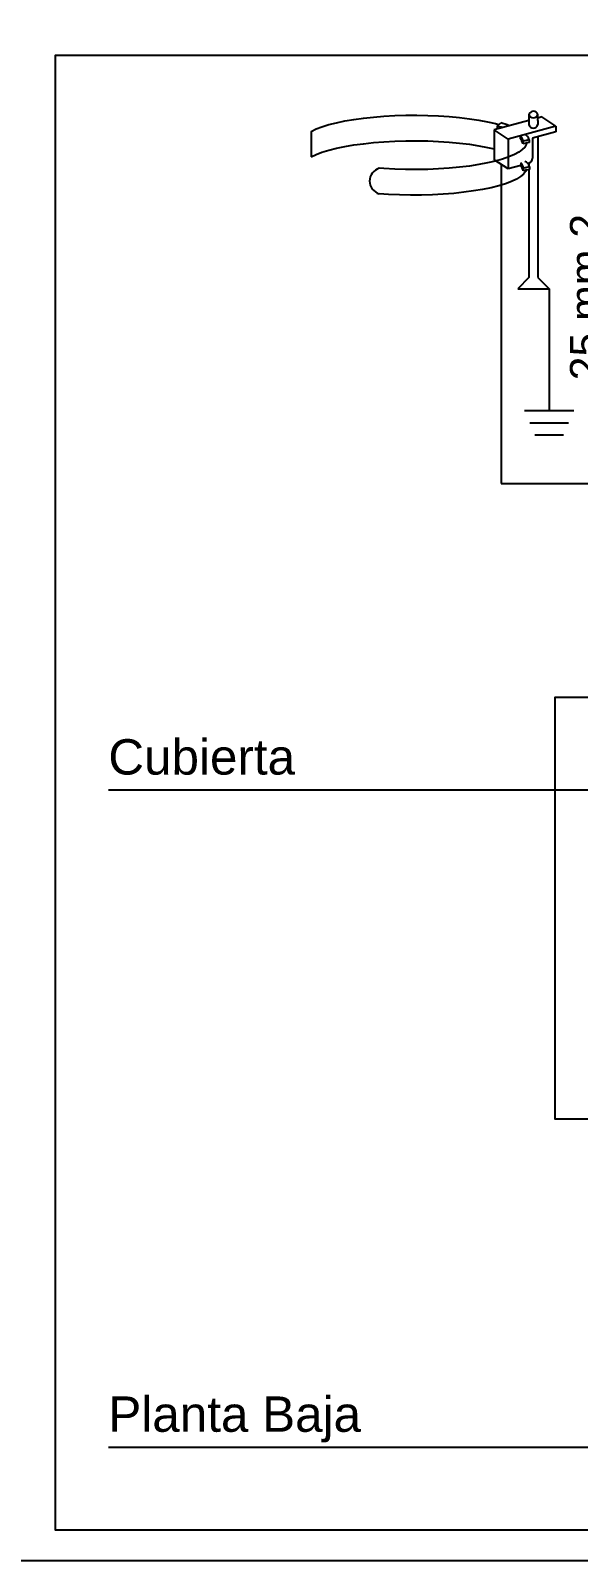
# Model space of a CAD drawing. Header units: millimetres. Extents: x 441156 to 441876, y 4514765 to 4515211.
# Drawn here: x 441442.91 to 441445.04, y 4514917.17 to 4514923.11 of the extents above; entities that cross this region are included whole.
import ezdxf

# ---------------------------------------------------------------- set-up
doc = ezdxf.new("R2010")
doc.units = ezdxf.units.MM
doc.layers.add('01_cartela', color=6, linetype='Continuous', plot=False)
for name, color, linetype in [('BORDE-A1', 4, 'Continuous'), ('CALEFAC_NOTAS', 7, 'Continuous'), ('VENTILACIÓN NOTAS', 7, 'Continuous')]:
    doc.layers.add(name, color=color, linetype=linetype)
doc.styles.add('NIEVES2', font='sanss___.ttf')

msp = doc.modelspace()

# ---------------------------------------------------------------- linework, layer by layer
at = {"layer": '01_cartela', "color": 3}
msp.add_lwpolyline([(441432.47255193, 4514938.70368948), (441432.47255193, 4514917.16866547), (441463.11053999, 4514917.16866547), (441463.11053999, 4514938.70368948)], close=True, dxfattribs=at)
at = {"layer": 'BORDE-A1', "ltscale": 0.01}
for p, q in [((441444.84952344, 4514922.78798401), (441444.84952344, 4514922.74811177)), ((441444.88422983, 4514922.76350529), (441444.88422983, 4514922.78798401)), ((441444.00291477, 4514922.72203992), (441444.00291477, 4514922.62263193)), ((441444.84952344, 4514922.76429406), (441444.71446854, 4514922.72737434)), ((441444.76864078, 4514922.69207316), (441444.71446854, 4514922.72737434)), ((441444.71446854, 4514922.72737434), (441444.71446854, 4514922.61119602)), ((441444.72563122, 4514922.7418922), (441444.73984311, 4514922.75477683)), ((441444.72563122, 4514922.7418922), (441444.72563122, 4514922.730426)), ((441444.95339662, 4514922.74257939), (441444.76864078, 4514922.69207316)), ((441444.95339662, 4514922.72041189), (441444.8636313, 4514922.6958732)), ((441444.88422983, 4514922.76350529), (441444.88422983, 4514922.74811177)), ((441444.95339662, 4514922.74257939), (441444.95339662, 4514922.72041189)), ((441444.76864078, 4514922.69207316), (441444.76864078, 4514922.57589484)), ((441444.81588118, 4514922.70498717), (441444.81588118, 4514922.69425711)), ((441444.8496911, 4514922.68925037), (441444.82602868, 4514922.68404842)), ((441444.82602868, 4514922.68404842), (441444.82602868, 4514922.67364513)), ((441444.8496911, 4514922.67884708), (441444.82602868, 4514922.67364513)), ((441444.8496911, 4514922.68925037), (441444.8496911, 4514922.67884708)), ((441444.8636313, 4514922.6958732), (441444.8636313, 4514922.6177852)), ((441444.88422983, 4514922.70150411), (441444.88422983, 4514922.15353757)), ((441444.76864078, 4514922.57589484), (441444.71446854, 4514922.61119602)), ((441444.74155466, 4514922.59354573), (441444.74155466, 4514921.59809864)), ((441444.81747585, 4514922.58924515), (441444.76864078, 4514922.57589484)), ((441444.81735285, 4514922.60012451), (441444.81735285, 4514922.58939384)), ((441444.84827206, 4514922.59766336), (441444.84586169, 4514922.59700493)), ((441444.84952344, 4514922.59800542), (441444.84952344, 4514922.59101972)), ((441444.85116339, 4514922.5843871), (441444.82750036, 4514922.57918576)), ((441444.82750036, 4514922.57918576), (441444.82750036, 4514922.56878247)), ((441444.85116339, 4514922.57398381), (441444.82750036, 4514922.56878247)), ((441444.84952344, 4514922.57362338), (441444.84952344, 4514922.15353757)), ((441444.85116339, 4514922.5843871), (441444.85116339, 4514922.57398381)), ((441444.84952344, 4514922.15353757), (441444.80564372, 4514922.10965785)), ((441444.88422983, 4514922.15353757), (441444.92810955, 4514922.10965785)), ((441444.80564372, 4514922.10965785), (441444.92810955, 4514922.10965785)), ((441444.92810955, 4514922.10965785), (441444.92810955, 4514921.63685494)), ((441444.74155466, 4514921.59809864), (441444.74155466, 4514921.35332976)), ((441444.8325426, 4514921.63685494), (441445.02367588, 4514921.63685494)), ((441444.85260997, 4514921.58946279), (441445.00360851, 4514921.58946279)), ((441444.87267735, 4514921.54207125), (441444.98354113, 4514921.54207125)), ((441444.74155466, 4514921.35332976), (441445.82014201, 4514921.35332976)), ((441443.2156014, 4514920.16321761), (441449.0895135, 4514920.16321761)), ((441443.2156014, 4514917.60930107), (441449.0895135, 4514917.60930107))]:
    msp.add_line(p, q, dxfattribs=at)
for points in [[(441444.00291477, 4514922.72203992), (441444.02224967, 4514922.73128868), (441444.04524526, 4514922.74003522), (441444.07168008, 4514922.74819532), (441444.10129955, 4514922.75569039), (441444.13381841, 4514922.76244824), (441444.16892349, 4514922.7684038), (441444.20627671, 4514922.7734997), (441444.24551834, 4514922.77768688), (441444.28627046, 4514922.780925), (441444.3281406, 4514922.78318289), (441444.37072553, 4514922.78443879), (441444.41361514, 4514922.78468062), (441444.45639637, 4514922.78390604), (441444.49865723, 4514922.78212252), (441444.5399907, 4514922.77934722), (441444.57999874, 4514922.77560688), (441444.61829603, 4514922.77093752), (441444.65451376, 4514922.76538411), (441444.68830314, 4514922.75900013), (441444.71933874, 4514922.75184706), (441444.73269158, 4514922.74829355)], [(441444.95339662, 4514922.74257939), (441444.89922437, 4514922.77788118), (441444.88422983, 4514922.77378191)], [(441444.00291477, 4514922.62263193), (441444.02224967, 4514922.63188069), (441444.04524526, 4514922.64062724), (441444.07168008, 4514922.64878734), (441444.10129955, 4514922.6562824), (441444.13381841, 4514922.66304025), (441444.16892349, 4514922.66899581), (441444.20627671, 4514922.67409172), (441444.24551834, 4514922.67827889), (441444.28627046, 4514922.68151702), (441444.3281406, 4514922.6837749), (441444.37072553, 4514922.68503081), (441444.41361514, 4514922.68527264), (441444.45639637, 4514922.68449805), (441444.49865723, 4514922.68271453), (441444.5399907, 4514922.67993924), (441444.57999874, 4514922.6761989), (441444.61829603, 4514922.67152954), (441444.65451376, 4514922.66597613), (441444.68830314, 4514922.65959214), (441444.714469, 4514922.65365755)], [(441444.83938939, 4514922.68178436), (441444.83835793, 4514922.67142673), (441444.83312758, 4514922.6611434), (441444.82374873, 4514922.65103339), (441444.81031169, 4514922.64119407), (441444.79294587, 4514922.6317202), (441444.77181851, 4514922.62270301), (441444.74713309, 4514922.61422935), (441444.71912733, 4514922.60638083), (441444.68807094, 4514922.59923302), (441444.65426302, 4514922.59285477), (441444.61802916, 4514922.58730749), (441444.5797183, 4514922.58264463), (441444.5396994, 4514922.57891107), (441444.49835787, 4514922.57614278), (441444.45609184, 4514922.57436642), (441444.41330837, 4514922.5735991), (441444.37041947, 4514922.5738482), (441444.3278382, 4514922.57511132), (441444.28597463, 4514922.5773763), (441444.26801336, 4514922.57867509)], [(441444.8393321, 4514922.57658497), (441444.83595035, 4514922.56625658), (441444.82839291, 4514922.55605799), (441444.81673256, 4514922.54608739), (441444.80108159, 4514922.53644082), (441444.78159073, 4514922.52721117), (441444.7584477, 4514922.51848734), (441444.73187536, 4514922.51035333), (441444.70212962, 4514922.50288748), (441444.66949696, 4514922.4961617), (441444.63429165, 4514922.49024075), (441444.59685272, 4514922.48518166), (441444.55754074, 4514922.48103315), (441444.5167343, 4514922.47783517), (441444.4748264, 4514922.47561852), (441444.43222062, 4514922.47440455), (441444.38932728, 4514922.47420495), (441444.34655948, 4514922.47502164), (441444.30432908, 4514922.47684675), (441444.26801336, 4514922.47926711)], [(441445.93990393, 4514920.75889105), (441445.93990393, 4514920.52216642), (441444.95059339, 4514920.52216642), (441444.95059339, 4514918.88499844), (441445.12542831, 4514918.88499844)]]:
    msp.add_lwpolyline(points, dxfattribs=at)
for centre, radius, start, end in [((441444.86687633, 4514922.79249021), 0.01792871, 194.555382406, 345.444562574), ((441444.86687633, 4514922.78205694), 0.01833747, 18.858619357, 161.14140049), ((441444.66417281, 4514922.46473856), 0.28388662, 73.034471785, 77.497010906), ((441444.70372012, 4514922.60012635), 0.15881339, 64.317950242, 76.852719819), ((441444.82711179, 4514922.68718574), 0.02267355, 5.224229161, 77.906331864), ((441444.86687633, 4514922.75261736), 0.01792871, 194.555382406, 345.444562574), ((441444.79596189, 4514922.6824054), 0.03011147, 3.128005786, 48.584414578), ((441444.77777984, 4514922.66269539), 0.04947575, 12.786584541, 39.636991091), ((441444.79743356, 4514922.57754275), 0.03011147, 3.128005786, 48.584414578), ((441444.77925152, 4514922.55783212), 0.04947575, 12.786584541, 39.636991091), ((441444.82858407, 4514922.58232308), 0.02267355, 5.224229161, 77.906331864), ((441444.84277149, 4514922.6177852), 0.02085982, 285.289322638, 359.999982391), ((441444.28227339, 4514922.52897081), 0.05170926, 106.008364794, 253.991617598)]:
    msp.add_arc(centre, radius, start, end, dxfattribs=at)
at = {"layer": 'CALEFAC_NOTAS', "color": 7}
msp.add_lwpolyline([(441449.0895135, 4514923.01722113), (441443.00858913, 4514923.01722113), (441443.00858913, 4514917.28805527), (441449.0895135, 4514917.28805527)], close=True, dxfattribs=at)

# ---------------------------------------------------------------- texts
at = {"layer": 'VENTILACIÓN NOTAS', "color": 5, "style": 'NIEVES2'}
msp.add_text('25 mm 2 ', height=0.119022715, rotation=90, dxfattribs=at).set_placement((441445.12787042, 4514921.75450678))
for s, height, p in [('Cubierta', 0.13739996, (441443.2156014, 4514920.22237009)), ('Planta Baja', 0.1373999596, (441443.2156014, 4514917.66845355))]:
    msp.add_text(s, height=height, dxfattribs=at).set_placement(p)

doc.saveas('drawing.dxf')
